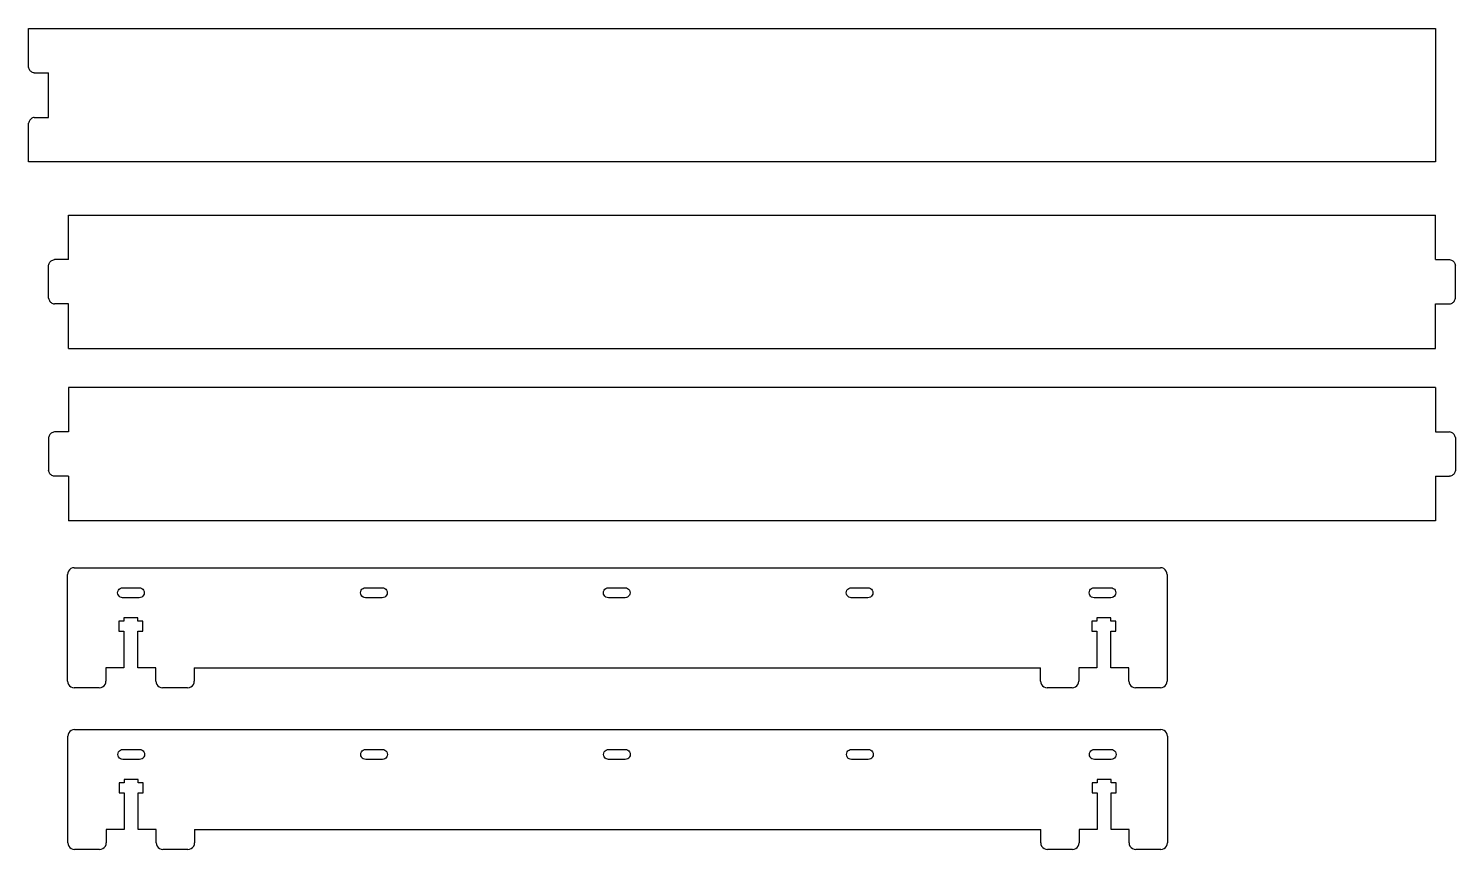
# Model space of a CAD drawing. Header units: metres. Extents: x 2257 to 2697, y -920 to -396.
# Drawn here: x 2256.9 to 2684.9, y -919.6 to -673.3 of the extents above; entities that cross this region are included whole.
import ezdxf

# ---------------------------------------------------------------- set-up
doc = ezdxf.new("R2010")
doc.units = ezdxf.units.M

msp = doc.modelspace()

# ---------------------------------------------------------------- linework, layer by layer
at = {"layer": '10'}
for p, q in [((2268.76, -885.07, 6), (2268.69, -885.59, 6)), ((2268.69, -917.59, 6), (2268.69, -885.59, 6)), ((2268.96, -884.59, 6), (2268.76, -885.07, 6)), ((2269.28, -884.17, 6), (2268.96, -884.59, 6)), ((2269.69, -883.85, 6), (2269.28, -884.17, 6)), ((2270.18, -883.65, 6), (2269.69, -883.85, 6)), ((2270.69, -883.59, 6), (2270.18, -883.65, 6)), ((2270.69, -883.59, 6), (2596.49, -883.59, 6)), ((2597.01, -883.66, 6), (2596.49, -883.59, 6)), ((2597.49, -883.86, 6), (2597.01, -883.66, 6)), ((2597.91, -884.18, 6), (2597.49, -883.86, 6)), ((2598.23, -884.59, 6), (2597.91, -884.18, 6)), ((2598.43, -885.07, 6), (2598.23, -884.59, 6)), ((2598.49, -885.59, 6), (2598.43, -885.07, 6)), ((2598.49, -885.59, 6), (2598.49, -917.59, 6)), ((2283.89, -890.34, 6), (2284.13, -890.02, 6)), ((2284.13, -890.02, 6), (2284.44, -889.79, 6)), ((2284.44, -889.79, 6), (2284.81, -889.64, 6)), ((2284.81, -889.64, 6), (2285.19, -889.59, 6)), ((2285.19, -889.59, 6), (2290.19, -889.59, 6)), ((2290.19, -889.59, 6), (2290.58, -889.64, 6)), ((2290.58, -889.64, 6), (2290.94, -889.79, 6)), ((2290.94, -889.79, 6), (2291.25, -890.02, 6)), ((2291.25, -890.02, 6), (2291.49, -890.34, 6)), ((2356.74, -890.34, 6), (2356.98, -890.02, 6)), ((2356.98, -890.02, 6), (2357.29, -889.79, 6)), ((2357.29, -889.79, 6), (2357.66, -889.64, 6)), ((2357.66, -889.64, 6), (2358.04, -889.59, 6)), ((2358.04, -889.59, 6), (2363.04, -889.59, 6)), ((2363.04, -889.59, 6), (2363.43, -889.64, 6)), ((2363.43, -889.64, 6), (2363.79, -889.79, 6)), ((2363.79, -889.79, 6), (2364.1, -890.02, 6)), ((2364.1, -890.02, 6), (2364.34, -890.34, 6)), ((2429.59, -890.34, 6), (2429.83, -890.02, 6)), ((2429.83, -890.02, 6), (2430.14, -889.79, 6)), ((2430.14, -889.79, 6), (2430.51, -889.64, 6)), ((2430.51, -889.64, 6), (2430.89, -889.59, 6)), ((2430.89, -889.59, 6), (2435.89, -889.59, 6)), ((2435.89, -889.59, 6), (2436.28, -889.64, 6)), ((2436.28, -889.64, 6), (2436.64, -889.79, 6)), ((2436.64, -889.79, 6), (2436.95, -890.02, 6)), ((2436.95, -890.02, 6), (2437.19, -890.34, 6)), ((2502.44, -890.34, 6), (2502.68, -890.02, 6)), ((2502.68, -890.02, 6), (2502.99, -889.79, 6)), ((2502.99, -889.79, 6), (2503.36, -889.64, 6)), ((2503.36, -889.64, 6), (2503.74, -889.59, 6)), ((2503.74, -889.59, 6), (2508.74, -889.59, 6)), ((2508.74, -889.59, 6), (2509.13, -889.64, 6)), ((2509.13, -889.64, 6), (2509.49, -889.79, 6)), ((2509.49, -889.79, 6), (2509.8, -890.02, 6)), ((2509.8, -890.02, 6), (2510.04, -890.34, 6)), ((2575.29, -890.34, 6), (2575.53, -890.02, 6)), ((2575.53, -890.02, 6), (2575.84, -889.79, 6)), ((2575.84, -889.79, 6), (2576.21, -889.64, 6)), ((2576.21, -889.64, 6), (2576.59, -889.59, 6)), ((2576.59, -889.59, 6), (2581.59, -889.59, 6)), ((2581.59, -889.59, 6), (2581.98, -889.64, 6)), ((2581.98, -889.64, 6), (2582.34, -889.79, 6)), ((2582.34, -889.79, 6), (2582.65, -890.02, 6)), ((2582.65, -890.02, 6), (2582.89, -890.34, 6)), ((2283.69, -891.09, 6), (2283.74, -890.7, 6)), ((2283.74, -891.47, 6), (2283.69, -891.09, 6)), ((2283.74, -890.7, 6), (2283.89, -890.34, 6)), ((2283.89, -891.84, 6), (2283.74, -891.47, 6)), ((2284.13, -892.15, 6), (2283.89, -891.84, 6)), ((2284.44, -892.38, 6), (2284.13, -892.15, 6)), ((2284.81, -892.53, 6), (2284.44, -892.38, 6)), ((2285.19, -892.59, 6), (2284.81, -892.53, 6)), ((2290.19, -892.59, 6), (2285.19, -892.59, 6)), ((2290.58, -892.53, 6), (2290.19, -892.59, 6)), ((2290.94, -892.38, 6), (2290.58, -892.53, 6)), ((2291.25, -892.15, 6), (2290.94, -892.38, 6)), ((2291.49, -891.84, 6), (2291.25, -892.15, 6)), ((2291.49, -890.34, 6), (2291.64, -890.7, 6)), ((2291.64, -891.47, 6), (2291.49, -891.84, 6)), ((2291.64, -890.7, 6), (2291.69, -891.09, 6)), ((2291.69, -891.09, 6), (2291.64, -891.47, 6)), ((2356.54, -891.09, 6), (2356.59, -890.7, 6)), ((2356.59, -891.47, 6), (2356.54, -891.09, 6)), ((2356.59, -890.7, 6), (2356.74, -890.34, 6)), ((2356.74, -891.84, 6), (2356.59, -891.47, 6)), ((2356.98, -892.15, 6), (2356.74, -891.84, 6)), ((2357.29, -892.38, 6), (2356.98, -892.15, 6)), ((2357.66, -892.53, 6), (2357.29, -892.38, 6)), ((2358.04, -892.59, 6), (2357.66, -892.53, 6)), ((2363.04, -892.59, 6), (2358.04, -892.59, 6)), ((2363.43, -892.53, 6), (2363.04, -892.59, 6)), ((2363.79, -892.38, 6), (2363.43, -892.53, 6)), ((2364.1, -892.15, 6), (2363.79, -892.38, 6)), ((2364.34, -891.84, 6), (2364.1, -892.15, 6)), ((2364.34, -890.34, 6), (2364.49, -890.7, 6)), ((2364.49, -891.47, 6), (2364.34, -891.84, 6)), ((2364.49, -890.7, 6), (2364.54, -891.09, 6)), ((2364.54, -891.09, 6), (2364.49, -891.47, 6)), ((2429.39, -891.09, 6), (2429.44, -890.7, 6)), ((2429.44, -891.47, 6), (2429.39, -891.09, 6)), ((2429.44, -890.7, 6), (2429.59, -890.34, 6)), ((2429.59, -891.84, 6), (2429.44, -891.47, 6)), ((2429.83, -892.15, 6), (2429.59, -891.84, 6)), ((2430.14, -892.38, 6), (2429.83, -892.15, 6)), ((2430.51, -892.53, 6), (2430.14, -892.38, 6)), ((2430.89, -892.59, 6), (2430.51, -892.53, 6)), ((2435.89, -892.59, 6), (2430.89, -892.59, 6)), ((2436.28, -892.53, 6), (2435.89, -892.59, 6)), ((2436.64, -892.38, 6), (2436.28, -892.53, 6)), ((2436.95, -892.15, 6), (2436.64, -892.38, 6)), ((2437.19, -891.84, 6), (2436.95, -892.15, 6)), ((2437.19, -890.34, 6), (2437.34, -890.7, 6)), ((2437.34, -891.47, 6), (2437.19, -891.84, 6)), ((2437.34, -890.7, 6), (2437.39, -891.09, 6)), ((2437.39, -891.09, 6), (2437.34, -891.47, 6)), ((2502.24, -891.09, 6), (2502.29, -890.7, 6)), ((2502.29, -891.47, 6), (2502.24, -891.09, 6)), ((2502.29, -890.7, 6), (2502.44, -890.34, 6)), ((2502.44, -891.84, 6), (2502.29, -891.47, 6)), ((2502.68, -892.15, 6), (2502.44, -891.84, 6)), ((2502.99, -892.38, 6), (2502.68, -892.15, 6)), ((2503.36, -892.53, 6), (2502.99, -892.38, 6)), ((2503.74, -892.59, 6), (2503.36, -892.53, 6)), ((2508.74, -892.59, 6), (2503.74, -892.59, 6)), ((2509.13, -892.53, 6), (2508.74, -892.59, 6)), ((2509.49, -892.38, 6), (2509.13, -892.53, 6)), ((2509.8, -892.15, 6), (2509.49, -892.38, 6)), ((2510.04, -891.84, 6), (2509.8, -892.15, 6)), ((2510.04, -890.34, 6), (2510.19, -890.7, 6)), ((2510.19, -891.47, 6), (2510.04, -891.84, 6)), ((2510.19, -890.7, 6), (2510.24, -891.09, 6)), ((2510.24, -891.09, 6), (2510.19, -891.47, 6)), ((2575.09, -891.09, 6), (2575.14, -890.7, 6)), ((2575.14, -891.47, 6), (2575.09, -891.09, 6)), ((2575.14, -890.7, 6), (2575.29, -890.34, 6)), ((2575.29, -891.84, 6), (2575.14, -891.47, 6)), ((2575.53, -892.15, 6), (2575.29, -891.84, 6)), ((2575.84, -892.38, 6), (2575.53, -892.15, 6)), ((2576.21, -892.53, 6), (2575.84, -892.38, 6)), ((2576.59, -892.59, 6), (2576.21, -892.53, 6)), ((2581.59, -892.59, 6), (2576.59, -892.59, 6)), ((2581.98, -892.53, 6), (2581.59, -892.59, 6)), ((2582.34, -892.38, 6), (2581.98, -892.53, 6)), ((2582.65, -892.15, 6), (2582.34, -892.38, 6)), ((2582.89, -891.84, 6), (2582.65, -892.15, 6)), ((2582.89, -890.34, 6), (2583.04, -890.7, 6)), ((2583.04, -891.47, 6), (2582.89, -891.84, 6)), ((2583.04, -890.7, 6), (2583.09, -891.09, 6)), ((2583.09, -891.09, 6), (2583.04, -891.47, 6)), ((2285.59, -898.59, 6), (2285.59, -899.59, 6)), ((2289.79, -898.59, 6), (2285.59, -898.59, 6)), ((2289.79, -899.59, 6), (2289.79, -898.59, 6)), ((2577.39, -898.59, 6), (2577.39, -899.59, 6)), ((2581.59, -898.59, 6), (2577.39, -898.59, 6)), ((2581.59, -899.59, 6), (2581.59, -898.59, 6)), ((2285.59, -899.59, 6), (2284.09, -899.59, 6)), ((2284.09, -899.59, 6), (2284.09, -902.59, 6)), ((2284.09, -902.59, 6), (2285.59, -902.59, 6)), ((2285.59, -902.59, 6), (2285.59, -913.59, 6)), ((2291.29, -899.59, 6), (2289.79, -899.59, 6)), ((2289.79, -902.59, 6), (2291.29, -902.59, 6)), ((2289.79, -913.59, 6), (2289.79, -902.59, 6)), ((2291.29, -902.59, 6), (2291.29, -899.59, 6)), ((2575.89, -899.59, 6), (2575.89, -902.59, 6)), ((2577.39, -899.59, 6), (2575.89, -899.59, 6)), ((2575.89, -902.59, 6), (2577.39, -902.59, 6)), ((2577.39, -902.59, 6), (2577.39, -913.59, 6)), ((2583.09, -899.59, 6), (2581.59, -899.59, 6)), ((2581.59, -913.59, 6), (2581.59, -902.59, 6)), ((2581.59, -902.59, 6), (2583.09, -902.59, 6)), ((2583.09, -902.59, 6), (2583.09, -899.59, 6)), ((2285.59, -913.59, 6), (2280.19, -913.59, 6)), ((2280.19, -913.59, 6), (2280.19, -917.59, 6)), ((2295.19, -913.59, 6), (2289.79, -913.59, 6)), ((2295.19, -917.59, 6), (2295.19, -913.59, 6)), ((2306.69, -913.59, 6), (2560.49, -913.59, 6)), ((2306.69, -913.59, 6), (2306.69, -917.59, 6)), ((2560.49, -917.59, 6), (2560.49, -913.59, 6)), ((2577.39, -913.59, 6), (2571.99, -913.59, 6)), ((2571.99, -913.59, 6), (2571.99, -917.59, 6)), ((2586.99, -913.59, 6), (2581.59, -913.59, 6)), ((2586.99, -917.59, 6), (2586.99, -913.59, 6)), ((2268.69, -917.59, 6), (2268.76, -918.1, 6)), ((2268.76, -918.1, 6), (2268.96, -918.59, 6)), ((2268.96, -918.59, 6), (2269.28, -919, 6)), ((2269.28, -919, 6), (2269.69, -919.32, 6)), ((2269.69, -919.32, 6), (2270.18, -919.52, 6)), ((2270.18, -919.52, 6), (2270.69, -919.59, 6)), ((2278.19, -919.59, 6), (2270.69, -919.59, 6)), ((2278.19, -919.59, 6), (2278.71, -919.52, 6)), ((2278.71, -919.52, 6), (2279.19, -919.32, 6)), ((2279.19, -919.32, 6), (2279.61, -919, 6)), ((2279.61, -919, 6), (2279.93, -918.59, 6)), ((2279.93, -918.59, 6), (2280.13, -918.1, 6)), ((2280.13, -918.1, 6), (2280.19, -917.59, 6)), ((2295.19, -917.59, 6), (2295.26, -918.1, 6)), ((2295.26, -918.1, 6), (2295.46, -918.59, 6)), ((2295.46, -918.59, 6), (2295.78, -919, 6)), ((2295.78, -919, 6), (2296.19, -919.32, 6)), ((2296.19, -919.32, 6), (2296.68, -919.52, 6)), ((2296.68, -919.52, 6), (2297.19, -919.59, 6)), ((2304.69, -919.59, 6), (2297.19, -919.59, 6)), ((2304.69, -919.59, 6), (2305.21, -919.52, 6)), ((2305.21, -919.52, 6), (2305.69, -919.32, 6)), ((2305.69, -919.32, 6), (2306.11, -919, 6)), ((2306.11, -919, 6), (2306.43, -918.59, 6)), ((2306.43, -918.59, 6), (2306.63, -918.1, 6)), ((2306.63, -918.1, 6), (2306.69, -917.59, 6)), ((2560.49, -917.59, 6), (2560.56, -918.1, 6)), ((2560.56, -918.1, 6), (2560.76, -918.59, 6)), ((2560.76, -918.59, 6), (2561.08, -919, 6)), ((2561.08, -919, 6), (2561.49, -919.32, 6)), ((2561.49, -919.32, 6), (2561.98, -919.52, 6)), ((2561.98, -919.52, 6), (2562.49, -919.59, 6)), ((2569.99, -919.59, 6), (2562.49, -919.59, 6)), ((2569.99, -919.59, 6), (2570.51, -919.52, 6)), ((2570.51, -919.52, 6), (2570.99, -919.32, 6)), ((2570.99, -919.32, 6), (2571.41, -919, 6)), ((2571.41, -919, 6), (2571.73, -918.59, 6)), ((2571.73, -918.59, 6), (2571.93, -918.1, 6)), ((2571.93, -918.1, 6), (2571.99, -917.59, 6)), ((2586.99, -917.59, 6), (2587.06, -918.1, 6)), ((2587.06, -918.1, 6), (2587.26, -918.59, 6)), ((2587.26, -918.59, 6), (2587.58, -919, 6)), ((2587.58, -919, 6), (2587.99, -919.32, 6)), ((2587.99, -919.32, 6), (2588.48, -919.52, 6)), ((2588.48, -919.52, 6), (2588.99, -919.59, 6)), ((2596.49, -919.59, 6), (2588.99, -919.59, 6)), ((2596.49, -919.59, 6), (2597.01, -919.52, 6)), ((2597.01, -919.52, 6), (2597.49, -919.32, 6)), ((2597.49, -919.32, 6), (2597.91, -919, 6)), ((2597.91, -919, 6), (2598.23, -918.59, 6)), ((2598.23, -918.59, 6), (2598.43, -918.1, 6)), ((2598.43, -918.1, 6), (2598.49, -917.59, 6))]:
    msp.add_line(p, q, dxfattribs=at)
at = {"layer": '6'}
for p, q in [((2256.89, -684.64, 6), (2256.89, -673.31, 6)), ((2256.89, -673.31, 6), (2678.89, -673.31, 6)), ((2678.89, -673.31, 6), (2678.89, -713.31, 6)), ((2256.91, -684.91, 6), (2256.89, -684.64, 6)), ((2256.96, -685.16, 6), (2256.91, -684.91, 6)), ((2257.04, -685.41, 6), (2256.96, -685.16, 6)), ((2257.16, -685.64, 6), (2257.04, -685.41, 6)), ((2257.31, -685.86, 6), (2257.16, -685.64, 6)), ((2257.48, -686.06, 6), (2257.31, -685.86, 6)), ((2257.67, -686.23, 6), (2257.48, -686.06, 6)), ((2257.89, -686.38, 6), (2257.67, -686.23, 6)), ((2258.13, -686.49, 6), (2257.89, -686.38, 6)), ((2258.37, -686.58, 6), (2258.13, -686.49, 6)), ((2258.63, -686.63, 6), (2258.37, -686.58, 6)), ((2258.63, -686.63, 6), (2258.89, -686.64, 6)), ((2258.89, -686.64, 6), (2262.89, -686.64, 6)), ((2262.89, -699.98, 6), (2262.89, -686.64, 6)), ((2256.89, -701.98, 6), (2256.91, -701.72, 6)), ((2256.96, -701.46, 6), (2256.91, -701.72, 6)), ((2257.04, -701.21, 6), (2256.96, -701.46, 6)), ((2257.16, -700.98, 6), (2257.04, -701.21, 6)), ((2257.31, -700.76, 6), (2257.16, -700.98, 6)), ((2257.48, -700.56, 6), (2257.31, -700.76, 6)), ((2257.67, -700.39, 6), (2257.48, -700.56, 6)), ((2257.89, -700.25, 6), (2257.67, -700.39, 6)), ((2258.13, -700.13, 6), (2257.89, -700.25, 6)), ((2258.37, -700.05, 6), (2258.13, -700.13, 6)), ((2258.63, -700, 6), (2258.37, -700.05, 6)), ((2258.63, -700, 6), (2258.89, -699.98, 6)), ((2258.89, -699.98, 6), (2262.89, -699.98, 6)), ((2256.89, -713.31, 6), (2256.89, -701.98, 6)), ((2678.89, -713.31, 6), (2256.89, -713.31, 6))]:
    msp.add_line(p, q, dxfattribs=at)
at = {"layer": '7'}
for p, q in [((2268.89, -742.6, 6), (2268.89, -729.27, 6)), ((2268.89, -729.27, 6), (2678.89, -729.27, 6)), ((2678.89, -742.6, 6), (2678.89, -729.27, 6)), ((2262.89, -744.6, 6), (2262.91, -744.34, 6)), ((2262.89, -753.93, 6), (2262.89, -744.6, 6)), ((2262.91, -744.34, 6), (2262.96, -744.08, 6)), ((2262.96, -744.08, 6), (2263.04, -743.83, 6)), ((2263.04, -743.83, 6), (2263.16, -743.6, 6)), ((2263.16, -743.6, 6), (2263.31, -743.38, 6)), ((2263.31, -743.38, 6), (2263.48, -743.19, 6)), ((2263.48, -743.19, 6), (2263.67, -743.01, 6)), ((2263.67, -743.01, 6), (2263.89, -742.87, 6)), ((2263.89, -742.87, 6), (2264.13, -742.75, 6)), ((2264.13, -742.75, 6), (2264.37, -742.67, 6)), ((2264.37, -742.67, 6), (2264.63, -742.62, 6)), ((2264.89, -742.6, 6), (2264.63, -742.62, 6)), ((2268.89, -742.6, 6), (2264.89, -742.6, 6)), ((2678.89, -742.6, 6), (2682.89, -742.6, 6)), ((2682.89, -742.6, 6), (2683.15, -742.62, 6)), ((2683.15, -742.62, 6), (2683.41, -742.67, 6)), ((2683.41, -742.67, 6), (2683.66, -742.75, 6)), ((2683.66, -742.75, 6), (2683.89, -742.87, 6)), ((2683.89, -742.87, 6), (2684.11, -743.01, 6)), ((2684.11, -743.01, 6), (2684.31, -743.19, 6)), ((2684.31, -743.19, 6), (2684.48, -743.38, 6)), ((2684.48, -743.38, 6), (2684.62, -743.6, 6)), ((2684.62, -743.6, 6), (2684.74, -743.83, 6)), ((2684.74, -743.83, 6), (2684.82, -744.08, 6)), ((2684.82, -744.08, 6), (2684.87, -744.34, 6)), ((2684.89, -744.6, 6), (2684.87, -744.34, 6)), ((2684.89, -753.93, 6), (2684.89, -744.6, 6)), ((2262.91, -754.19, 6), (2262.89, -753.93, 6)), ((2262.91, -754.19, 6), (2262.96, -754.45, 6)), ((2262.96, -754.45, 6), (2263.04, -754.7, 6)), ((2263.04, -754.7, 6), (2263.16, -754.93, 6)), ((2263.16, -754.93, 6), (2263.31, -755.15, 6)), ((2263.31, -755.15, 6), (2263.48, -755.35, 6)), ((2263.48, -755.35, 6), (2263.67, -755.52, 6)), ((2263.67, -755.52, 6), (2263.89, -755.66, 6)), ((2263.89, -755.66, 6), (2264.13, -755.78, 6)), ((2264.13, -755.78, 6), (2264.37, -755.86, 6)), ((2264.37, -755.86, 6), (2264.63, -755.92, 6)), ((2264.89, -755.93, 6), (2264.63, -755.92, 6)), ((2268.89, -755.93, 6), (2264.89, -755.93, 6)), ((2268.89, -769.27, 6), (2268.89, -755.93, 6)), ((2678.89, -755.93, 6), (2682.89, -755.93, 6)), ((2678.89, -769.27, 6), (2678.89, -755.93, 6)), ((2682.89, -755.93, 6), (2683.15, -755.92, 6)), ((2683.15, -755.92, 6), (2683.41, -755.86, 6)), ((2683.41, -755.86, 6), (2683.66, -755.78, 6)), ((2683.66, -755.78, 6), (2683.89, -755.66, 6)), ((2683.89, -755.66, 6), (2684.11, -755.52, 6)), ((2684.11, -755.52, 6), (2684.31, -755.35, 6)), ((2684.31, -755.35, 6), (2684.48, -755.15, 6)), ((2684.48, -755.15, 6), (2684.62, -754.93, 6)), ((2684.62, -754.93, 6), (2684.74, -754.7, 6)), ((2684.74, -754.7, 6), (2684.82, -754.45, 6)), ((2684.82, -754.45, 6), (2684.87, -754.19, 6)), ((2684.87, -754.19, 6), (2684.89, -753.93, 6)), ((2268.89, -769.27, 6), (2678.89, -769.27, 6))]:
    msp.add_line(p, q, dxfattribs=at)
at = {"layer": '8'}
for p, q in [((2678.89, -780.97, 6), (2268.89, -780.97, 6)), ((2268.89, -780.97, 6), (2268.89, -794.3, 6)), ((2678.89, -780.97, 6), (2678.89, -794.3, 6)), ((2262.91, -796.04, 6), (2262.89, -796.3, 6)), ((2262.96, -795.78, 6), (2262.91, -796.04, 6)), ((2263.04, -795.53, 6), (2262.96, -795.78, 6)), ((2263.16, -795.3, 6), (2263.04, -795.53, 6)), ((2263.31, -795.08, 6), (2263.16, -795.3, 6)), ((2263.48, -794.89, 6), (2263.31, -795.08, 6)), ((2263.67, -794.71, 6), (2263.48, -794.89, 6)), ((2263.89, -794.57, 6), (2263.67, -794.71, 6)), ((2264.13, -794.45, 6), (2263.89, -794.57, 6)), ((2264.37, -794.37, 6), (2264.13, -794.45, 6)), ((2264.63, -794.32, 6), (2264.37, -794.37, 6)), ((2264.89, -794.3, 6), (2264.63, -794.32, 6)), ((2268.89, -794.3, 6), (2264.89, -794.3, 6)), ((2678.89, -794.3, 6), (2682.89, -794.3, 6)), ((2682.89, -794.3, 6), (2683.15, -794.32, 6)), ((2683.41, -794.37, 6), (2683.15, -794.32, 6)), ((2683.66, -794.45, 6), (2683.41, -794.37, 6)), ((2683.89, -794.57, 6), (2683.66, -794.45, 6)), ((2684.11, -794.71, 6), (2683.89, -794.57, 6)), ((2684.31, -794.89, 6), (2684.11, -794.71, 6)), ((2684.48, -795.08, 6), (2684.31, -794.89, 6)), ((2684.62, -795.3, 6), (2684.48, -795.08, 6)), ((2684.74, -795.53, 6), (2684.62, -795.3, 6)), ((2684.82, -795.78, 6), (2684.74, -795.53, 6)), ((2684.87, -796.04, 6), (2684.82, -795.78, 6)), ((2684.87, -796.04, 6), (2684.89, -796.3, 6)), ((2262.89, -796.3, 6), (2262.89, -805.63, 6)), ((2684.89, -796.3, 6), (2684.89, -805.63, 6)), ((2262.89, -805.63, 6), (2262.91, -805.89, 6)), ((2262.96, -806.15, 6), (2262.91, -805.89, 6)), ((2263.04, -806.4, 6), (2262.96, -806.15, 6)), ((2263.16, -806.63, 6), (2263.04, -806.4, 6)), ((2263.31, -806.85, 6), (2263.16, -806.63, 6)), ((2263.48, -807.05, 6), (2263.31, -806.85, 6)), ((2263.67, -807.22, 6), (2263.48, -807.05, 6)), ((2263.89, -807.36, 6), (2263.67, -807.22, 6)), ((2264.13, -807.48, 6), (2263.89, -807.36, 6)), ((2264.37, -807.56, 6), (2264.13, -807.48, 6)), ((2264.63, -807.62, 6), (2264.37, -807.56, 6)), ((2264.89, -807.63, 6), (2264.63, -807.62, 6)), ((2268.89, -807.63, 6), (2264.89, -807.63, 6)), ((2268.89, -807.63, 6), (2268.89, -820.97, 6)), ((2678.89, -807.63, 6), (2678.89, -820.97, 6)), ((2678.89, -807.63, 6), (2682.89, -807.63, 6)), ((2682.89, -807.63, 6), (2683.15, -807.62, 6)), ((2683.41, -807.56, 6), (2683.15, -807.62, 6)), ((2683.66, -807.48, 6), (2683.41, -807.56, 6)), ((2683.89, -807.36, 6), (2683.66, -807.48, 6)), ((2684.11, -807.22, 6), (2683.89, -807.36, 6)), ((2684.31, -807.05, 6), (2684.11, -807.22, 6)), ((2684.48, -806.85, 6), (2684.31, -807.05, 6)), ((2684.62, -806.63, 6), (2684.48, -806.85, 6)), ((2684.74, -806.4, 6), (2684.62, -806.63, 6)), ((2684.82, -806.15, 6), (2684.74, -806.4, 6)), ((2684.87, -805.89, 6), (2684.82, -806.15, 6)), ((2684.89, -805.63, 6), (2684.87, -805.89, 6)), ((2678.89, -820.97, 6), (2268.89, -820.97, 6))]:
    msp.add_line(p, q, dxfattribs=at)
at = {"layer": '9'}
for p, q in [((2268.69, -836.55, 6), (2268.62, -837.07, 6)), ((2268.62, -869.07, 6), (2268.62, -837.07, 6)), ((2268.89, -836.07, 6), (2268.69, -836.55, 6)), ((2269.21, -835.65, 6), (2268.89, -836.07, 6)), ((2269.62, -835.34, 6), (2269.21, -835.65, 6)), ((2270.11, -835.14, 6), (2269.62, -835.34, 6)), ((2270.62, -835.07, 6), (2270.11, -835.14, 6)), ((2270.62, -835.07, 6), (2596.42, -835.07, 6)), ((2596.94, -835.14, 6), (2596.42, -835.07, 6)), ((2597.42, -835.34, 6), (2596.94, -835.14, 6)), ((2597.84, -835.66, 6), (2597.42, -835.34, 6)), ((2598.16, -836.07, 6), (2597.84, -835.66, 6)), ((2598.36, -836.56, 6), (2598.16, -836.07, 6)), ((2598.42, -837.07, 6), (2598.36, -836.56, 6)), ((2598.42, -837.07, 6), (2598.42, -869.07, 6)), ((2283.62, -842.57, 6), (2283.68, -842.18, 6)), ((2283.68, -842.96, 6), (2283.62, -842.57, 6)), ((2283.68, -842.18, 6), (2283.83, -841.82, 6)), ((2283.83, -843.32, 6), (2283.68, -842.96, 6)), ((2283.83, -841.82, 6), (2284.06, -841.51, 6)), ((2284.06, -841.51, 6), (2284.37, -841.27, 6)), ((2284.37, -841.27, 6), (2284.74, -841.12, 6)), ((2284.74, -841.12, 6), (2285.12, -841.07, 6)), ((2285.12, -841.07, 6), (2290.12, -841.07, 6)), ((2290.12, -841.07, 6), (2290.51, -841.12, 6)), ((2290.51, -841.12, 6), (2290.87, -841.27, 6)), ((2290.87, -841.27, 6), (2291.19, -841.51, 6)), ((2291.19, -841.51, 6), (2291.42, -841.82, 6)), ((2291.42, -841.82, 6), (2291.57, -842.18, 6)), ((2291.57, -842.96, 6), (2291.42, -843.32, 6)), ((2291.57, -842.18, 6), (2291.62, -842.57, 6)), ((2291.62, -842.57, 6), (2291.57, -842.96, 6)), ((2356.47, -842.57, 6), (2356.53, -842.18, 6)), ((2356.53, -842.96, 6), (2356.47, -842.57, 6)), ((2356.53, -842.18, 6), (2356.68, -841.82, 6)), ((2356.68, -843.32, 6), (2356.53, -842.96, 6)), ((2356.68, -841.82, 6), (2356.91, -841.51, 6)), ((2356.91, -841.51, 6), (2357.22, -841.27, 6)), ((2357.22, -841.27, 6), (2357.59, -841.12, 6)), ((2357.59, -841.12, 6), (2357.97, -841.07, 6)), ((2357.97, -841.07, 6), (2362.97, -841.07, 6)), ((2362.97, -841.07, 6), (2363.36, -841.12, 6)), ((2363.36, -841.12, 6), (2363.72, -841.27, 6)), ((2363.72, -841.27, 6), (2364.04, -841.51, 6)), ((2364.04, -841.51, 6), (2364.27, -841.82, 6)), ((2364.27, -841.82, 6), (2364.42, -842.18, 6)), ((2364.42, -842.96, 6), (2364.27, -843.32, 6)), ((2364.42, -842.18, 6), (2364.47, -842.57, 6)), ((2364.47, -842.57, 6), (2364.42, -842.96, 6)), ((2429.32, -842.57, 6), (2429.38, -842.18, 6)), ((2429.38, -842.96, 6), (2429.32, -842.57, 6)), ((2429.38, -842.18, 6), (2429.53, -841.82, 6)), ((2429.53, -843.32, 6), (2429.38, -842.96, 6)), ((2429.53, -841.82, 6), (2429.76, -841.51, 6)), ((2429.76, -841.51, 6), (2430.07, -841.27, 6)), ((2430.07, -841.27, 6), (2430.44, -841.12, 6)), ((2430.44, -841.12, 6), (2430.82, -841.07, 6)), ((2430.82, -841.07, 6), (2435.82, -841.07, 6)), ((2435.82, -841.07, 6), (2436.21, -841.12, 6)), ((2436.21, -841.12, 6), (2436.57, -841.27, 6)), ((2436.57, -841.27, 6), (2436.89, -841.51, 6)), ((2436.89, -841.51, 6), (2437.12, -841.82, 6)), ((2437.12, -841.82, 6), (2437.27, -842.18, 6)), ((2437.27, -842.96, 6), (2437.12, -843.32, 6)), ((2437.27, -842.18, 6), (2437.32, -842.57, 6)), ((2437.32, -842.57, 6), (2437.27, -842.96, 6)), ((2502.17, -842.57, 6), (2502.23, -842.18, 6)), ((2502.23, -842.96, 6), (2502.17, -842.57, 6)), ((2502.23, -842.18, 6), (2502.38, -841.82, 6)), ((2502.38, -843.32, 6), (2502.23, -842.96, 6)), ((2502.38, -841.82, 6), (2502.61, -841.51, 6)), ((2502.61, -841.51, 6), (2502.92, -841.27, 6)), ((2502.92, -841.27, 6), (2503.29, -841.12, 6)), ((2503.29, -841.12, 6), (2503.67, -841.07, 6)), ((2503.67, -841.07, 6), (2508.67, -841.07, 6)), ((2508.67, -841.07, 6), (2509.06, -841.12, 6)), ((2509.06, -841.12, 6), (2509.42, -841.27, 6)), ((2509.42, -841.27, 6), (2509.74, -841.51, 6)), ((2509.74, -841.51, 6), (2509.97, -841.82, 6)), ((2509.97, -841.82, 6), (2510.12, -842.18, 6)), ((2510.12, -842.96, 6), (2509.97, -843.32, 6)), ((2510.12, -842.18, 6), (2510.17, -842.57, 6)), ((2510.17, -842.57, 6), (2510.12, -842.96, 6)), ((2575.02, -842.57, 6), (2575.08, -842.18, 6)), ((2575.08, -842.96, 6), (2575.02, -842.57, 6)), ((2575.08, -842.18, 6), (2575.23, -841.82, 6)), ((2575.23, -843.32, 6), (2575.08, -842.96, 6)), ((2575.23, -841.82, 6), (2575.46, -841.51, 6)), ((2575.46, -841.51, 6), (2575.77, -841.27, 6)), ((2575.77, -841.27, 6), (2576.14, -841.12, 6)), ((2576.14, -841.12, 6), (2576.52, -841.07, 6)), ((2576.52, -841.07, 6), (2581.52, -841.07, 6)), ((2581.52, -841.07, 6), (2581.91, -841.12, 6)), ((2581.91, -841.12, 6), (2582.27, -841.27, 6)), ((2582.27, -841.27, 6), (2582.59, -841.51, 6)), ((2582.59, -841.51, 6), (2582.82, -841.82, 6)), ((2582.82, -841.82, 6), (2582.97, -842.18, 6)), ((2582.97, -842.96, 6), (2582.82, -843.32, 6)), ((2582.97, -842.18, 6), (2583.02, -842.57, 6)), ((2583.02, -842.57, 6), (2582.97, -842.96, 6)), ((2284.06, -843.63, 6), (2283.83, -843.32, 6)), ((2284.37, -843.87, 6), (2284.06, -843.63, 6)), ((2284.74, -844.02, 6), (2284.37, -843.87, 6)), ((2285.12, -844.07, 6), (2284.74, -844.02, 6)), ((2290.12, -844.07, 6), (2285.12, -844.07, 6)), ((2290.51, -844.02, 6), (2290.12, -844.07, 6)), ((2290.87, -843.87, 6), (2290.51, -844.02, 6)), ((2291.19, -843.63, 6), (2290.87, -843.87, 6)), ((2291.42, -843.32, 6), (2291.19, -843.63, 6)), ((2356.91, -843.63, 6), (2356.68, -843.32, 6)), ((2357.22, -843.87, 6), (2356.91, -843.63, 6)), ((2357.59, -844.02, 6), (2357.22, -843.87, 6)), ((2357.97, -844.07, 6), (2357.59, -844.02, 6)), ((2362.97, -844.07, 6), (2357.97, -844.07, 6)), ((2363.36, -844.02, 6), (2362.97, -844.07, 6)), ((2363.72, -843.87, 6), (2363.36, -844.02, 6)), ((2364.04, -843.63, 6), (2363.72, -843.87, 6)), ((2364.27, -843.32, 6), (2364.04, -843.63, 6)), ((2429.76, -843.63, 6), (2429.53, -843.32, 6)), ((2430.07, -843.87, 6), (2429.76, -843.63, 6)), ((2430.44, -844.02, 6), (2430.07, -843.87, 6)), ((2430.82, -844.07, 6), (2430.44, -844.02, 6)), ((2435.82, -844.07, 6), (2430.82, -844.07, 6)), ((2436.21, -844.02, 6), (2435.82, -844.07, 6)), ((2436.57, -843.87, 6), (2436.21, -844.02, 6)), ((2436.89, -843.63, 6), (2436.57, -843.87, 6)), ((2437.12, -843.32, 6), (2436.89, -843.63, 6)), ((2502.61, -843.63, 6), (2502.38, -843.32, 6)), ((2502.92, -843.87, 6), (2502.61, -843.63, 6)), ((2503.29, -844.02, 6), (2502.92, -843.87, 6)), ((2503.67, -844.07, 6), (2503.29, -844.02, 6)), ((2508.67, -844.07, 6), (2503.67, -844.07, 6)), ((2509.06, -844.02, 6), (2508.67, -844.07, 6)), ((2509.42, -843.87, 6), (2509.06, -844.02, 6)), ((2509.74, -843.63, 6), (2509.42, -843.87, 6)), ((2509.97, -843.32, 6), (2509.74, -843.63, 6)), ((2575.46, -843.63, 6), (2575.23, -843.32, 6)), ((2575.77, -843.87, 6), (2575.46, -843.63, 6)), ((2576.14, -844.02, 6), (2575.77, -843.87, 6)), ((2576.52, -844.07, 6), (2576.14, -844.02, 6)), ((2581.52, -844.07, 6), (2576.52, -844.07, 6)), ((2581.91, -844.02, 6), (2581.52, -844.07, 6)), ((2582.27, -843.87, 6), (2581.91, -844.02, 6)), ((2582.59, -843.63, 6), (2582.27, -843.87, 6)), ((2582.82, -843.32, 6), (2582.59, -843.63, 6)), ((2285.52, -851.07, 6), (2284.02, -851.07, 6)), ((2284.02, -851.07, 6), (2284.02, -854.07, 6)), ((2289.72, -850.07, 6), (2285.52, -850.07, 6)), ((2285.52, -850.07, 6), (2285.52, -851.07, 6)), ((2289.72, -851.07, 6), (2289.72, -850.07, 6)), ((2291.22, -851.07, 6), (2289.72, -851.07, 6)), ((2291.22, -854.07, 6), (2291.22, -851.07, 6)), ((2577.32, -851.07, 6), (2575.82, -851.07, 6)), ((2575.82, -851.07, 6), (2575.82, -854.07, 6)), ((2577.32, -850.07, 6), (2577.32, -851.07, 6)), ((2581.52, -850.07, 6), (2577.32, -850.07, 6)), ((2581.52, -851.07, 6), (2581.52, -850.07, 6)), ((2583.02, -851.07, 6), (2581.52, -851.07, 6)), ((2583.02, -854.07, 6), (2583.02, -851.07, 6)), ((2284.02, -854.07, 6), (2285.52, -854.07, 6)), ((2285.52, -854.07, 6), (2285.52, -865.07, 6)), ((2289.72, -865.07, 6), (2289.72, -854.07, 6)), ((2289.72, -854.07, 6), (2291.22, -854.07, 6)), ((2575.82, -854.07, 6), (2577.32, -854.07, 6)), ((2577.32, -854.07, 6), (2577.32, -865.07, 6)), ((2581.52, -865.07, 6), (2581.52, -854.07, 6)), ((2581.52, -854.07, 6), (2583.02, -854.07, 6)), ((2280.12, -865.07, 6), (2280.12, -869.07, 6)), ((2285.52, -865.07, 6), (2280.12, -865.07, 6)), ((2295.12, -865.07, 6), (2289.72, -865.07, 6)), ((2295.12, -869.07, 6), (2295.12, -865.07, 6)), ((2306.62, -865.07, 6), (2560.42, -865.07, 6)), ((2306.62, -865.07, 6), (2306.62, -869.07, 6)), ((2560.42, -869.07, 6), (2560.42, -865.07, 6)), ((2571.92, -865.07, 6), (2571.92, -869.07, 6)), ((2577.32, -865.07, 6), (2571.92, -865.07, 6)), ((2586.92, -865.07, 6), (2581.52, -865.07, 6)), ((2586.92, -869.07, 6), (2586.92, -865.07, 6)), ((2268.62, -869.07, 6), (2268.69, -869.59, 6)), ((2268.69, -869.59, 6), (2268.89, -870.07, 6)), ((2268.89, -870.07, 6), (2269.21, -870.48, 6)), ((2269.21, -870.48, 6), (2269.62, -870.8, 6)), ((2269.62, -870.8, 6), (2270.11, -871, 6)), ((2270.11, -871, 6), (2270.62, -871.07, 6)), ((2278.12, -871.07, 6), (2270.62, -871.07, 6)), ((2278.12, -871.07, 6), (2278.64, -871, 6)), ((2278.64, -871, 6), (2279.12, -870.8, 6)), ((2279.12, -870.8, 6), (2279.54, -870.48, 6)), ((2279.54, -870.48, 6), (2279.86, -870.07, 6)), ((2279.86, -870.07, 6), (2280.06, -869.59, 6)), ((2280.06, -869.59, 6), (2280.12, -869.07, 6)), ((2295.12, -869.07, 6), (2295.19, -869.59, 6)), ((2295.19, -869.59, 6), (2295.39, -870.07, 6)), ((2295.39, -870.07, 6), (2295.71, -870.48, 6)), ((2295.71, -870.48, 6), (2296.12, -870.8, 6)), ((2296.12, -870.8, 6), (2296.61, -871, 6)), ((2296.61, -871, 6), (2297.12, -871.07, 6)), ((2304.62, -871.07, 6), (2297.12, -871.07, 6)), ((2304.62, -871.07, 6), (2305.14, -871, 6)), ((2305.14, -871, 6), (2305.62, -870.8, 6)), ((2305.62, -870.8, 6), (2306.04, -870.48, 6)), ((2306.04, -870.48, 6), (2306.36, -870.07, 6)), ((2306.36, -870.07, 6), (2306.56, -869.59, 6)), ((2306.56, -869.59, 6), (2306.62, -869.07, 6)), ((2560.42, -869.07, 6), (2560.49, -869.59, 6)), ((2560.49, -869.59, 6), (2560.69, -870.07, 6)), ((2560.69, -870.07, 6), (2561.01, -870.48, 6)), ((2561.01, -870.48, 6), (2561.42, -870.8, 6)), ((2561.42, -870.8, 6), (2561.91, -871, 6)), ((2561.91, -871, 6), (2562.42, -871.07, 6)), ((2569.92, -871.07, 6), (2562.42, -871.07, 6)), ((2569.92, -871.07, 6), (2570.44, -871, 6)), ((2570.44, -871, 6), (2570.92, -870.8, 6)), ((2570.92, -870.8, 6), (2571.34, -870.48, 6)), ((2571.34, -870.48, 6), (2571.66, -870.07, 6)), ((2571.66, -870.07, 6), (2571.86, -869.59, 6)), ((2571.86, -869.59, 6), (2571.92, -869.07, 6)), ((2586.92, -869.07, 6), (2586.99, -869.59, 6)), ((2586.99, -869.59, 6), (2587.19, -870.07, 6)), ((2587.19, -870.07, 6), (2587.51, -870.48, 6)), ((2587.51, -870.48, 6), (2587.92, -870.8, 6)), ((2587.92, -870.8, 6), (2588.41, -871, 6)), ((2588.41, -871, 6), (2588.92, -871.07, 6)), ((2596.42, -871.07, 6), (2588.92, -871.07, 6)), ((2596.42, -871.07, 6), (2596.94, -871, 6)), ((2596.94, -871, 6), (2597.42, -870.8, 6)), ((2597.42, -870.8, 6), (2597.84, -870.48, 6)), ((2597.84, -870.48, 6), (2598.16, -870.07, 6)), ((2598.16, -870.07, 6), (2598.36, -869.59, 6)), ((2598.36, -869.59, 6), (2598.42, -869.07, 6))]:
    msp.add_line(p, q, dxfattribs=at)

doc.saveas('drawing.dxf')
